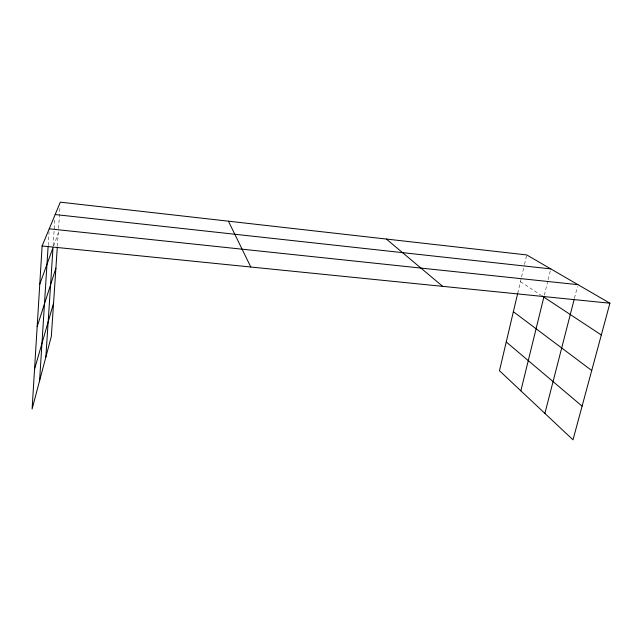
<?xml version="1.0" encoding="UTF-8"?>
<svg xmlns="http://www.w3.org/2000/svg" width="642" height="642" viewBox="0 0 642 642"><rect width="100%" height="100%" fill="white"/><g stroke="black" fill="none" stroke-linecap="round" stroke-linejoin="round"><path stroke-width="0.48" stroke-dasharray="3.21 2.41" d="M48.174 245.565L49.049 231.77M53.126 245.758L54.851 219.428M57.371 246.239L58.494 229.403M58.558 228.432L59.987 207.029M517.709 293.306L524.273 265.443M524.498 264.488L526.745 254.938M544.336 295.168L547.915 280.57M548.156 279.599L550.306 270.836M574.486 298.153L577.455 286.589M53.655 245.902L58.229 233.295M520.445 281.678L541.35 295.456"/><path stroke-width="0.96" d="M517.709 293.306L499.468 370.715L572.993 439.834L609.9 303.217L526.745 254.938L60.316 202.166L42.115 245.974L32.1 409.066L51.344 336.32L57.299 247.242M39.579 380.786L48.11 246.544M45.855 357.064L53.005 247.708L39.772 284.157M520.855 390.817L543.854 297.11M544.889 413.416L574.237 299.116M34.556 369.118L53.559 303.168M37.156 326.674L55.902 268.147M42.115 245.974L609.9 303.217M49.241 228.817L577.944 284.663M55.164 214.548L550.78 268.894M542.185 296.01L601.313 334.988M513.367 311.707L591.723 370.506M386.364 239.057L442.683 286.356M506.241 341.977L582.093 406.145M228.408 221.185L250.797 267.008"/></g></svg>
